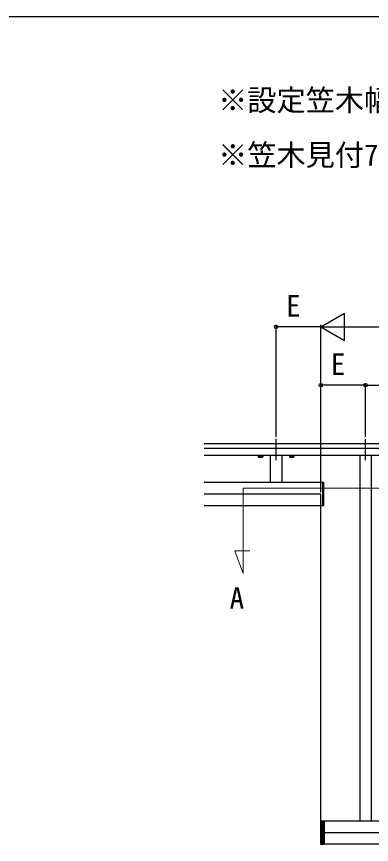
# Model space of a CAD drawing. Units: millimetres, scale not verified. Extents: x -875 to 875, y -1299 to 1292.
# Drawn here: x 85.3 to 267.8, y 825.2 to 1250.8 of the extents above; entities that cross this region are included whole.
import ezdxf
from ezdxf.enums import TextEntityAlignment as Align

# ---------------------------------------------------------------- set-up
doc = ezdxf.new("R2010")
doc.units = ezdxf.units.MM
doc.header["$LTSCALE"] = 8
for name, color, linetype in [('0-2_USER1', 3, 'Continuous'), ('0-7_YKK_A1', 4, 'Continuous'), ('0-8_YKK_D', 6, 'Continuous'), ('0-9_YKK_ZWAK', 7, 'Continuous')]:
    doc.layers.add(name, color=color, linetype=linetype)
doc.layers.add('0-5_YKK_12', color=2, linetype='Continuous', lineweight=18)
doc.styles.add('ＭＳ ゴシック', font='')
doc.styles.get('ＭＳ ゴシック').set_extended_font_data('MS Gothic')

msp = doc.modelspace()

# ---------------------------------------------------------------- linework, layer by layer
at = {"layer": '0-5_YKK_12'}
for points in [[(201.757, 1008.276), (201.757, 964.476), (197.498, 976.176), (205.298, 976.176)], [(201.757, 1008.276), (597.957, 1008.276), (597.957, 967.976)]]:
    msp.add_lwpolyline(points, dxfattribs=at)
at = {"layer": '0-7_YKK_A1'}
for p, q in [((181.757, 1031.276), (687.757, 1031.276)), ((218.757, 1022.776), (218.757, 1033.776)), ((264.757, 1022.776), (264.757, 1033.776)), ((181.757, 1028.876), (687.757, 1028.876)), ((181.757, 1025.276), (687.757, 1025.276)), ((209.602, 1025.156), (211.912, 1025.156)), ((209.602, 1025.156), (209.602, 1024.446)), ((209.757, 1024.356), (209.602, 1024.446)), ((209.757, 1024.356), (211.757, 1024.356)), ((210.18, 1025.156), (210.18, 1024.446)), ((210.247, 1025.276), (210.247, 1025.156)), ((211.137, 1024.827), (210.757, 1025.029)), ((211.367, 1024.356), (211.137, 1024.827)), ((211.267, 1025.276), (211.267, 1025.156)), ((211.334, 1025.156), (211.334, 1024.446)), ((211.757, 1024.356), (211.912, 1024.446)), ((211.912, 1025.156), (211.912, 1024.446)), ((212.007, 1025.156), (212.007, 1025.276)), ((215.757, 1025.276), (215.757, 1011.276)), ((221.757, 1025.276), (221.757, 1011.276)), ((225.602, 1025.156), (227.912, 1025.156)), ((225.602, 1025.156), (225.602, 1024.446)), ((225.757, 1024.356), (225.602, 1024.446)), ((225.757, 1024.356), (227.757, 1024.356)), ((226.18, 1025.156), (226.18, 1024.446)), ((226.247, 1025.276), (226.247, 1025.156)), ((227.137, 1024.827), (226.757, 1025.029)), ((227.367, 1024.356), (227.137, 1024.827)), ((227.267, 1025.276), (227.267, 1025.156)), ((227.334, 1025.156), (227.334, 1024.446)), ((227.757, 1024.356), (227.912, 1024.446)), ((227.912, 1025.156), (227.912, 1024.446)), ((228.007, 1025.156), (228.007, 1025.276)), ((261.757, 1025.276), (261.757, 837.276)), ((242.757, 1011.276), (181.757, 1011.276)), ((242.757, 999.276), (242.757, 1011.276)), ((241.757, 1005.276), (181.757, 1005.276)), ((242.757, 999.276), (181.757, 999.276)), ((241.957, 837.376), (241.957, 825.176)), ((242.257, 837.376), (242.257, 825.176)), ((242.557, 837.376), (242.557, 825.176)), ((242.857, 837.376), (242.857, 825.176)), ((243.157, 837.376), (243.157, 825.176)), ((243.457, 837.276), (626.057, 837.276)), ((241.757, 831.276), (627.757, 831.276)), ((626.057, 825.276), (243.457, 825.276))]:
    msp.add_line(p, q, dxfattribs=at)
for points in [[(209.507, 1025.276), (209.507, 1025.156), (212.007, 1025.156)], [(210.147, 1024.356), (210.377, 1024.827), (210.757, 1025.029)], [(225.507, 1025.276), (225.507, 1025.156), (228.007, 1025.156)], [(226.147, 1024.356), (226.377, 1024.827), (226.757, 1025.029)], [(261.757, 837.276), (267.757, 837.276), (267.757, 1025.276)], [(241.757, 834.076), (241.757, 999.176), (241.757, 1005.276)]]:
    msp.add_lwpolyline(points, dxfattribs=at)
for points in [[(242.757, 999.176), (242.757, 1011.376), (243.157, 1011.376), (243.157, 999.176)], [(243.457, 825.176), (241.757, 825.176), (241.757, 837.376), (243.457, 837.376)]]:
    msp.add_lwpolyline(points, close=True, dxfattribs=at)
for centre, radius, start, end in [((209.891, 1024.868), 0.511, 235.61575, 304.38425), ((210.757, 1026.267), 1.911, 252.41205, 287.58795), ((211.623, 1024.868), 0.511, 235.61575, 304.38425), ((225.891, 1024.868), 0.511, 235.61575, 304.38425), ((226.757, 1026.267), 1.911, 252.41205, 287.58795), ((227.623, 1024.868), 0.511, 235.61575, 304.38425)]:
    msp.add_arc(centre, radius, start, end, dxfattribs=at)
at = {"layer": '0-8_YKK_D'}
for p, q in [((241.757, 1091.276), (253.881, 1098.276)), ((253.881, 1084.276), (253.881, 1098.276)), ((218.757, 1034.776), (218.757, 1092.276)), ((241.757, 1091.276), (218.757, 1091.276)), ((241.757, 1006.276), (241.757, 1092.276)), ((241.757, 1006.276), (241.757, 1092.276)), ((241.757, 1091.276), (253.881, 1084.276)), ((241.757, 1091.276), (266.006, 1091.276)), ((255.757, 1091.276), (613.757, 1091.276)), ((241.757, 1006.276), (241.757, 1062.276)), ((264.757, 1061.276), (241.757, 1061.276)), ((264.757, 1034.776), (264.757, 1062.276)), ((264.757, 1034.776), (264.757, 1062.276)), ((264.757, 1061.276), (434.757, 1061.276))]:
    msp.add_line(p, q, dxfattribs=at)
for centre in [(218.757, 1091.276), (241.757, 1061.276), (264.757, 1061.276), (264.757, 1061.276)]:
    msp.add_circle(centre, 0.875, dxfattribs=at)
at = {"layer": '0-9_YKK_ZWAK'}
msp.add_line((-875, 1250.8), (875, 1250.8), dxfattribs=at)

# ---------------------------------------------------------------- texts
at = {"layer": '0-2_USER1', "style": 'ＭＳ ゴシック'}
for s, p in [('※設定笠木幅・適応躯体厚は、各シリーズの技術資料をご参照ください。', (188.955, 1198.999)), ('※笠木見付70㎜仕様は、ベースレールの納まり図をご参照ください。', (188.955, 1170.845)), ('A', (194.854, 943.034))]:
    msp.add_text(s, height=11, dxfattribs=at).set_placement(p, align=Align.BOTTOM_LEFT)
at = {"layer": '0-8_YKK_D', "style": 'ＭＳ ゴシック'}
for p in [(223.908, 1093.276), (246.908, 1063.276)]:
    msp.add_text('E', height=11, dxfattribs=at).set_placement(p, align=Align.BOTTOM_LEFT)

doc.saveas('drawing.dxf')
